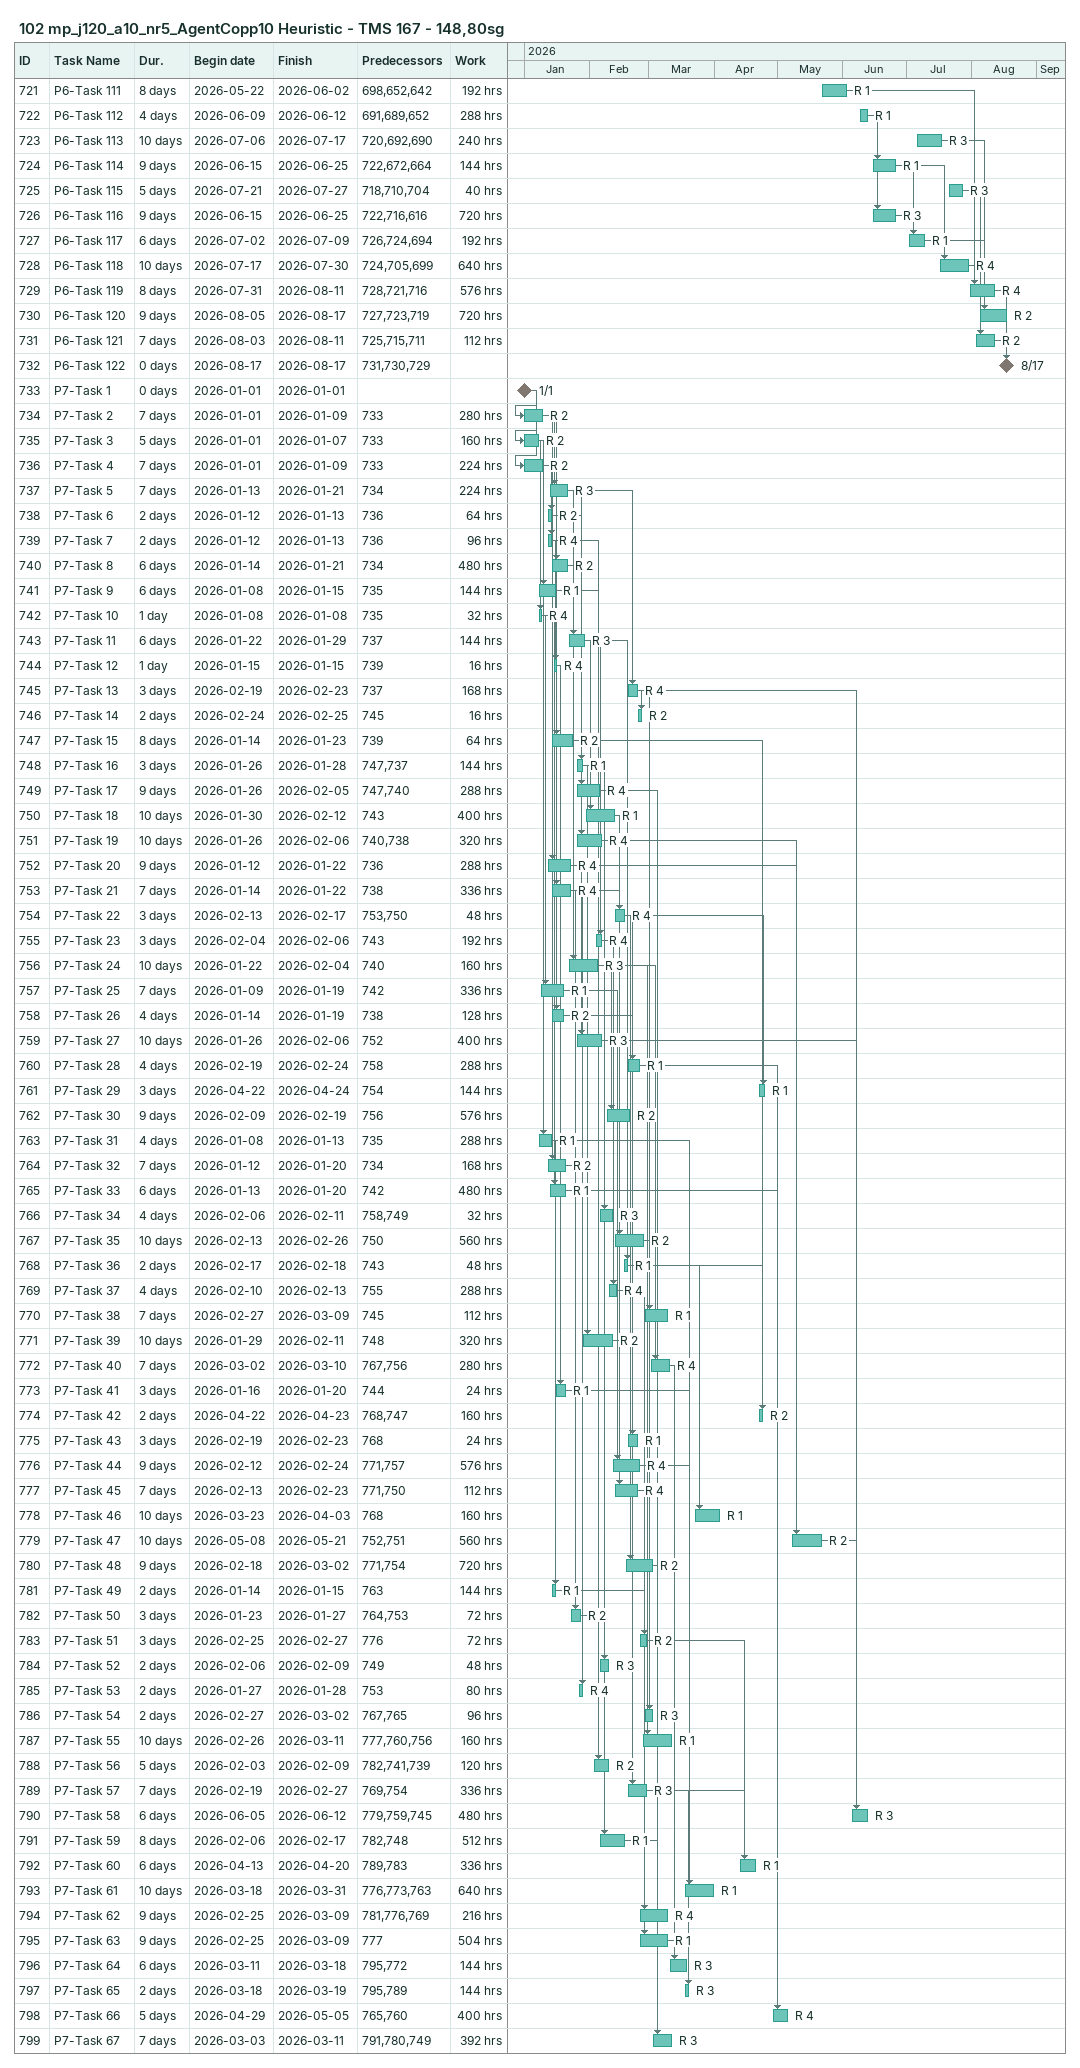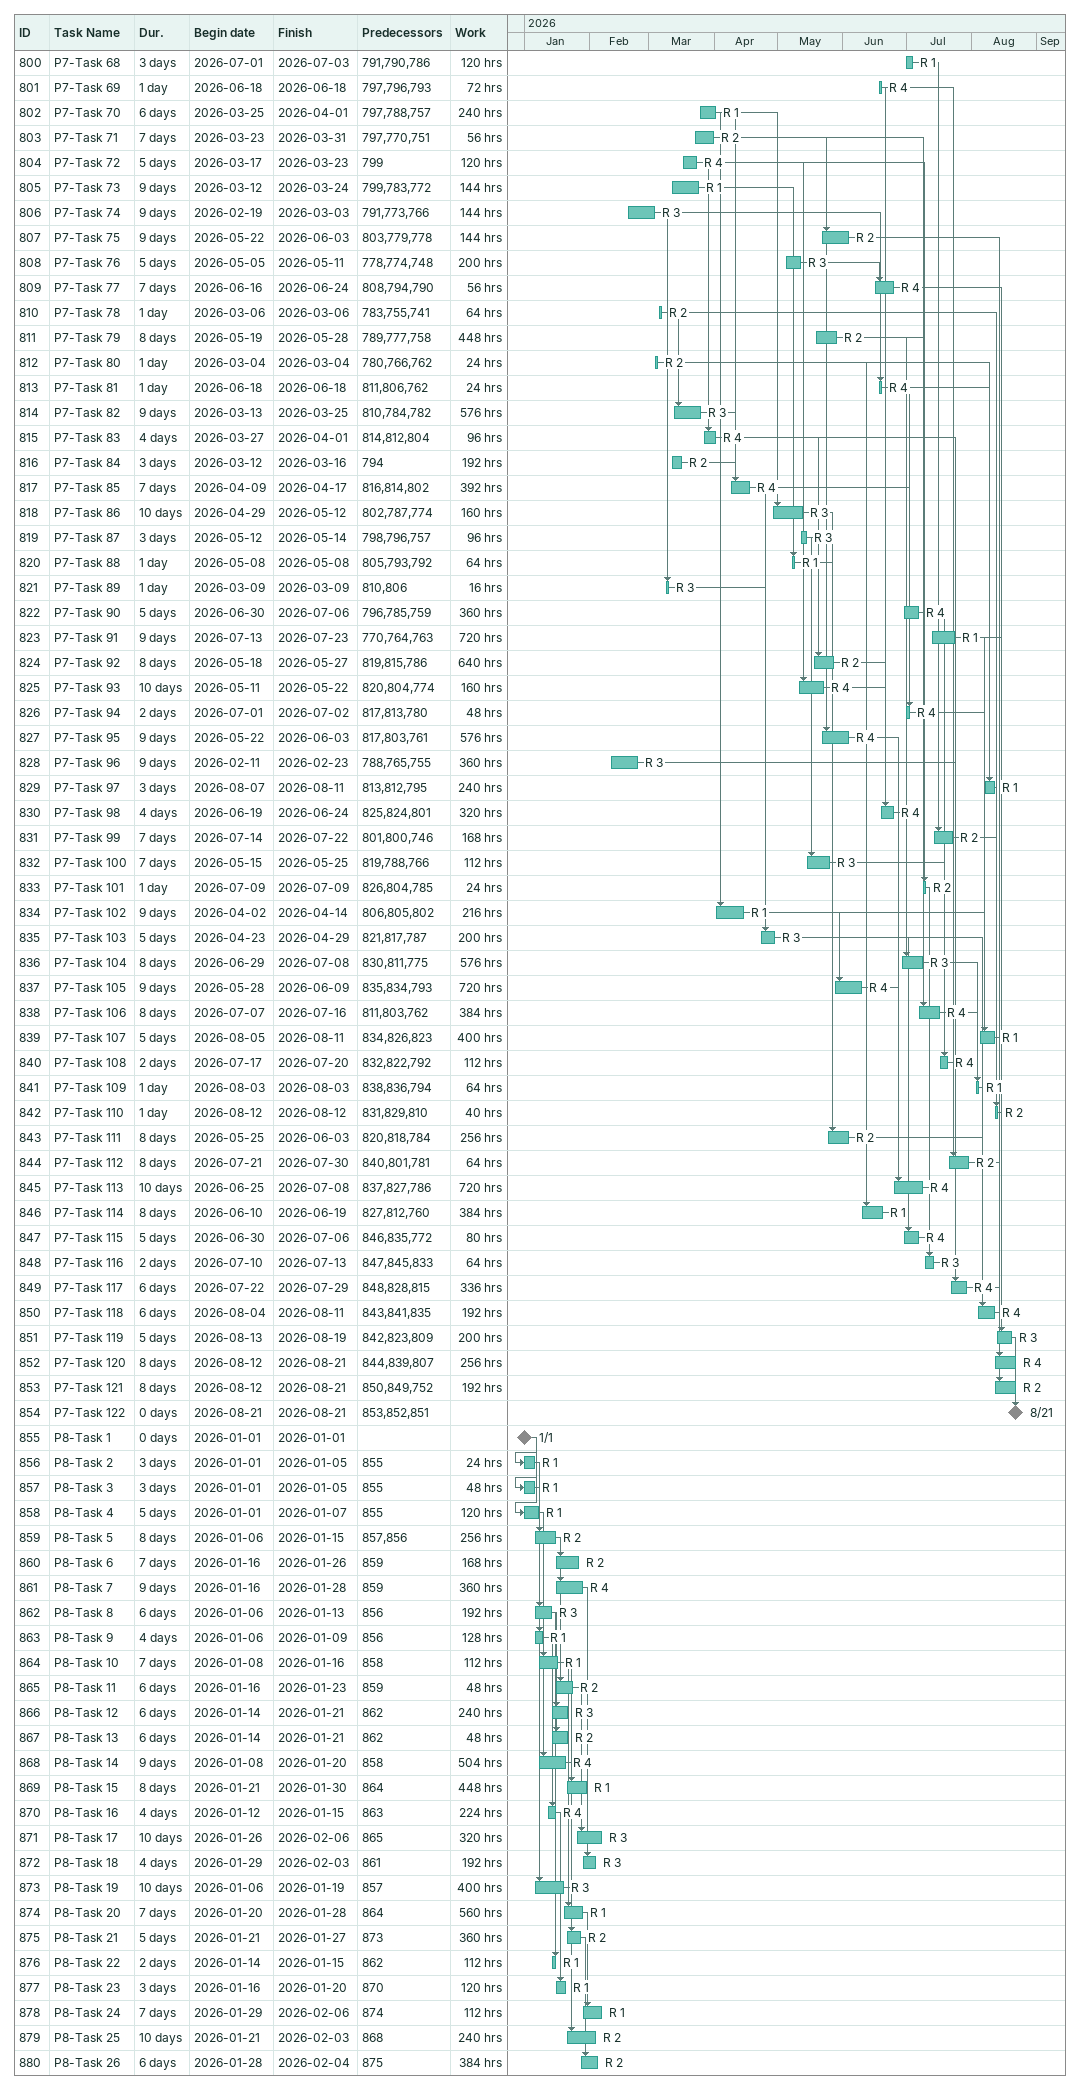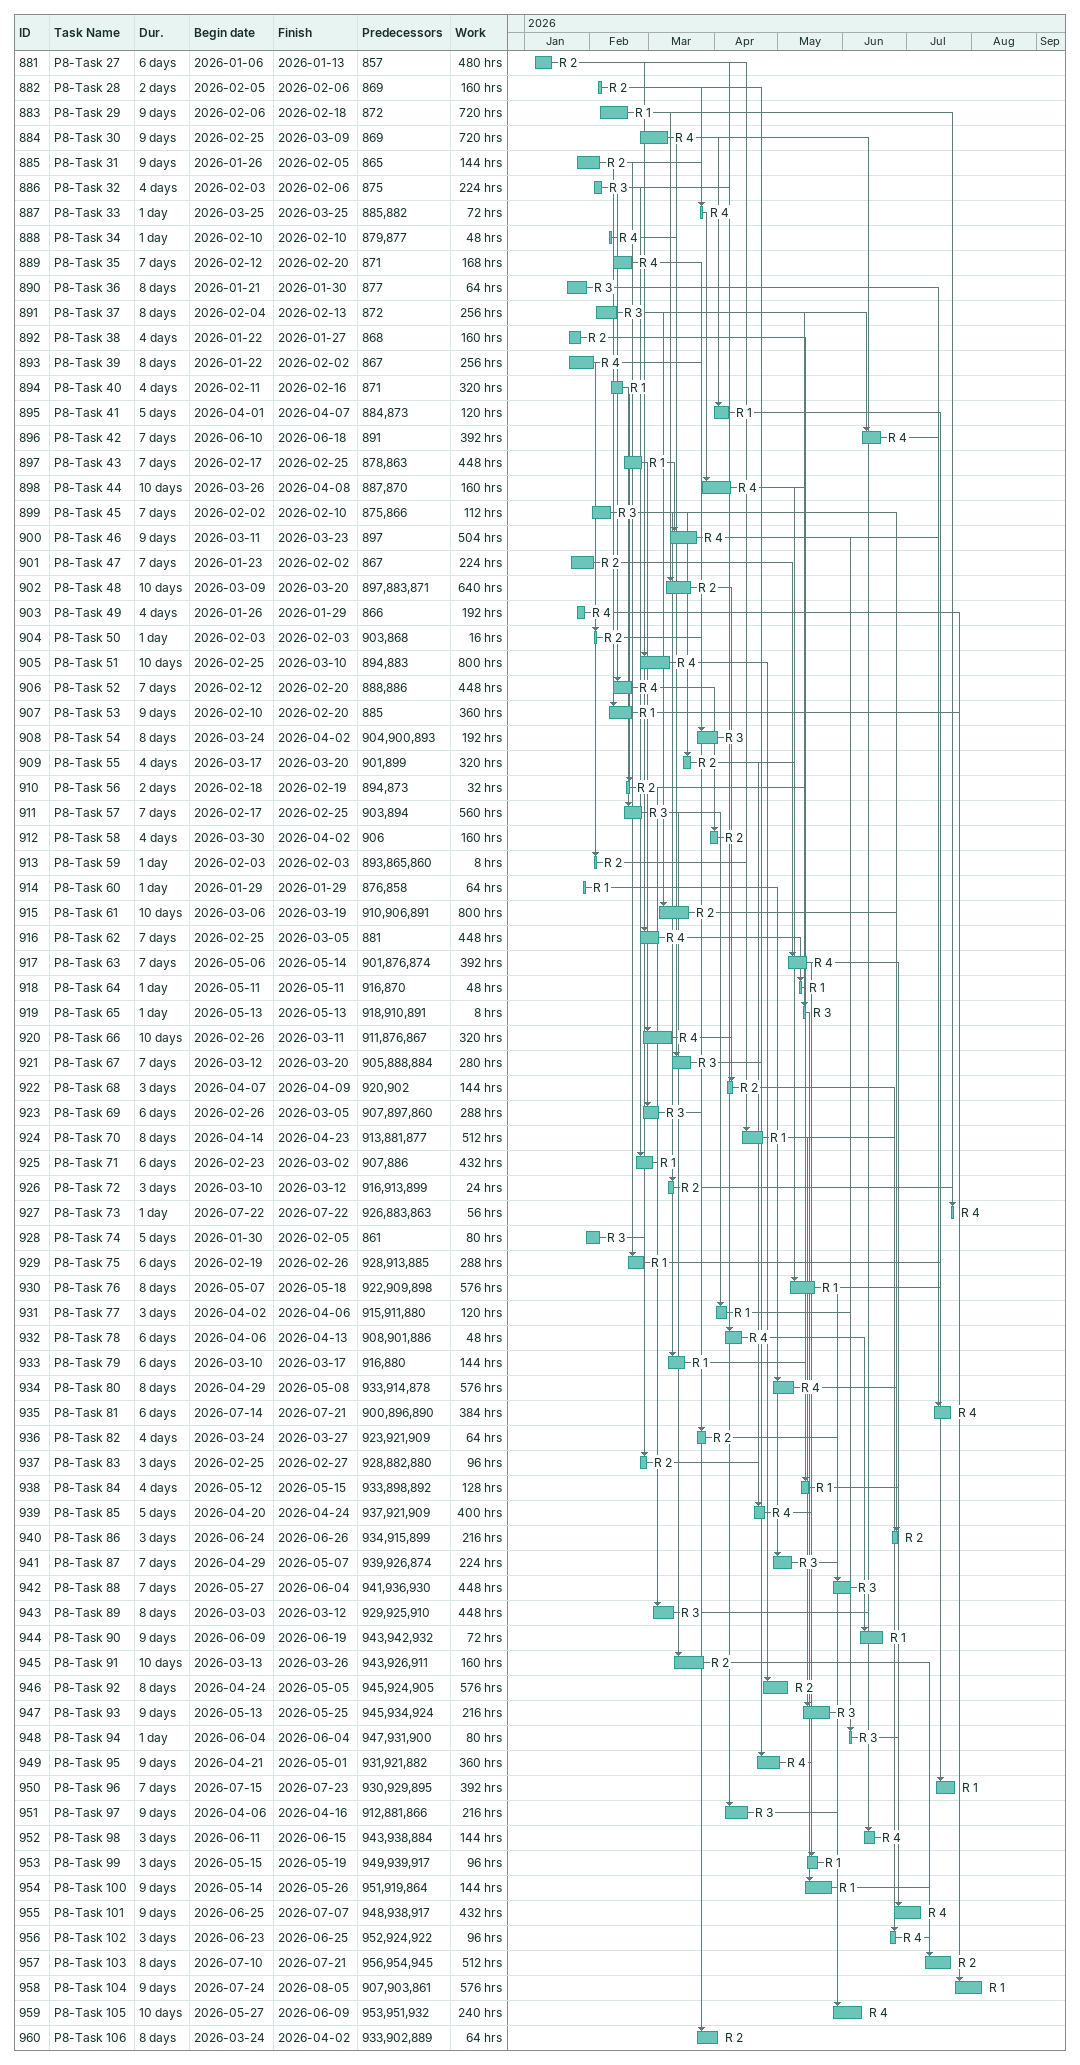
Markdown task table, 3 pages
102 mp_j120_a10_nr5_AgentCopp10 Heuristic - TMS 167 - 148,80sg

| ID | Task | Duration | Start | Finish | Predecessors | Resources | Work (h) |
|---|---|---|---|---|---|---|---|
| 721 | P6-Task 111 | 8d | 2026-05-22 | 2026-06-02 | 698, 652, 642 | R 1 | 192 |
| 722 | P6-Task 112 | 4d | 2026-06-09 | 2026-06-12 | 691, 689, 652 | R 1 | 288 |
| 723 | P6-Task 113 | 10d | 2026-07-06 | 2026-07-17 | 720, 692, 690 | R 3 | 240 |
| 724 | P6-Task 114 | 9d | 2026-06-15 | 2026-06-25 | 722, 672, 664 | R 1 | 144 |
| 725 | P6-Task 115 | 5d | 2026-07-21 | 2026-07-27 | 718, 710, 704 | R 3 | 40 |
| 726 | P6-Task 116 | 9d | 2026-06-15 | 2026-06-25 | 722, 716, 616 | R 3 | 720 |
| 727 | P6-Task 117 | 6d | 2026-07-02 | 2026-07-09 | 726, 724, 694 | R 1 | 192 |
| 728 | P6-Task 118 | 10d | 2026-07-17 | 2026-07-30 | 724, 705, 699 | R 4 | 640 |
| 729 | P6-Task 119 | 8d | 2026-07-31 | 2026-08-11 | 728, 721, 716 | R 4 | 576 |
| 730 | P6-Task 120 | 9d | 2026-08-05 | 2026-08-17 | 727, 723, 719 | R 2 | 720 |
| 731 | P6-Task 121 | 7d | 2026-08-03 | 2026-08-11 | 725, 715, 711 | R 2 | 112 |
| 732 | P6-Task 122 | 0d | 2026-08-17 | 2026-08-17 | 731, 730, 729 |  |  |
| 733 | P7-Task 1 | 0d | 2026-01-01 | 2026-01-01 |  |  |  |
| 734 | P7-Task 2 | 7d | 2026-01-01 | 2026-01-09 | 733 | R 2 | 280 |
| 735 | P7-Task 3 | 5d | 2026-01-01 | 2026-01-07 | 733 | R 2 | 160 |
| 736 | P7-Task 4 | 7d | 2026-01-01 | 2026-01-09 | 733 | R 2 | 224 |
| 737 | P7-Task 5 | 7d | 2026-01-13 | 2026-01-21 | 734 | R 3 | 224 |
| 738 | P7-Task 6 | 2d | 2026-01-12 | 2026-01-13 | 736 | R 2 | 64 |
| 739 | P7-Task 7 | 2d | 2026-01-12 | 2026-01-13 | 736 | R 4 | 96 |
| 740 | P7-Task 8 | 6d | 2026-01-14 | 2026-01-21 | 734 | R 2 | 480 |
| 741 | P7-Task 9 | 6d | 2026-01-08 | 2026-01-15 | 735 | R 1 | 144 |
| 742 | P7-Task 10 | 1d | 2026-01-08 | 2026-01-08 | 735 | R 4 | 32 |
| 743 | P7-Task 11 | 6d | 2026-01-22 | 2026-01-29 | 737 | R 3 | 144 |
| 744 | P7-Task 12 | 1d | 2026-01-15 | 2026-01-15 | 739 | R 4 | 16 |
| 745 | P7-Task 13 | 3d | 2026-02-19 | 2026-02-23 | 737 | R 4 | 168 |
| 746 | P7-Task 14 | 2d | 2026-02-24 | 2026-02-25 | 745 | R 2 | 16 |
| 747 | P7-Task 15 | 8d | 2026-01-14 | 2026-01-23 | 739 | R 2 | 64 |
| 748 | P7-Task 16 | 3d | 2026-01-26 | 2026-01-28 | 747, 737 | R 1 | 144 |
| 749 | P7-Task 17 | 9d | 2026-01-26 | 2026-02-05 | 747, 740 | R 4 | 288 |
| 750 | P7-Task 18 | 10d | 2026-01-30 | 2026-02-12 | 743 | R 1 | 400 |
| 751 | P7-Task 19 | 10d | 2026-01-26 | 2026-02-06 | 740, 738 | R 4 | 320 |
| 752 | P7-Task 20 | 9d | 2026-01-12 | 2026-01-22 | 736 | R 4 | 288 |
| 753 | P7-Task 21 | 7d | 2026-01-14 | 2026-01-22 | 738 | R 4 | 336 |
| 754 | P7-Task 22 | 3d | 2026-02-13 | 2026-02-17 | 753, 750 | R 4 | 48 |
| 755 | P7-Task 23 | 3d | 2026-02-04 | 2026-02-06 | 743 | R 4 | 192 |
| 756 | P7-Task 24 | 10d | 2026-01-22 | 2026-02-04 | 740 | R 3 | 160 |
| 757 | P7-Task 25 | 7d | 2026-01-09 | 2026-01-19 | 742 | R 1 | 336 |
| 758 | P7-Task 26 | 4d | 2026-01-14 | 2026-01-19 | 738 | R 2 | 128 |
| 759 | P7-Task 27 | 10d | 2026-01-26 | 2026-02-06 | 752 | R 3 | 400 |
| 760 | P7-Task 28 | 4d | 2026-02-19 | 2026-02-24 | 758 | R 1 | 288 |
| 761 | P7-Task 29 | 3d | 2026-04-22 | 2026-04-24 | 754 | R 1 | 144 |
| 762 | P7-Task 30 | 9d | 2026-02-09 | 2026-02-19 | 756 | R 2 | 576 |
| 763 | P7-Task 31 | 4d | 2026-01-08 | 2026-01-13 | 735 | R 1 | 288 |
| 764 | P7-Task 32 | 7d | 2026-01-12 | 2026-01-20 | 734 | R 2 | 168 |
| 765 | P7-Task 33 | 6d | 2026-01-13 | 2026-01-20 | 742 | R 1 | 480 |
| 766 | P7-Task 34 | 4d | 2026-02-06 | 2026-02-11 | 758, 749 | R 3 | 32 |
| 767 | P7-Task 35 | 10d | 2026-02-13 | 2026-02-26 | 750 | R 2 | 560 |
| 768 | P7-Task 36 | 2d | 2026-02-17 | 2026-02-18 | 743 | R 1 | 48 |
| 769 | P7-Task 37 | 4d | 2026-02-10 | 2026-02-13 | 755 | R 4 | 288 |
| 770 | P7-Task 38 | 7d | 2026-02-27 | 2026-03-09 | 745 | R 1 | 112 |
| 771 | P7-Task 39 | 10d | 2026-01-29 | 2026-02-11 | 748 | R 2 | 320 |
| 772 | P7-Task 40 | 7d | 2026-03-02 | 2026-03-10 | 767, 756 | R 4 | 280 |
| 773 | P7-Task 41 | 3d | 2026-01-16 | 2026-01-20 | 744 | R 1 | 24 |
| 774 | P7-Task 42 | 2d | 2026-04-22 | 2026-04-23 | 768, 747 | R 2 | 160 |
| 775 | P7-Task 43 | 3d | 2026-02-19 | 2026-02-23 | 768 | R 1 | 24 |
| 776 | P7-Task 44 | 9d | 2026-02-12 | 2026-02-24 | 771, 757 | R 4 | 576 |
| 777 | P7-Task 45 | 7d | 2026-02-13 | 2026-02-23 | 771, 750 | R 4 | 112 |
| 778 | P7-Task 46 | 10d | 2026-03-23 | 2026-04-03 | 768 | R 1 | 160 |
| 779 | P7-Task 47 | 10d | 2026-05-08 | 2026-05-21 | 752, 751 | R 2 | 560 |
| 780 | P7-Task 48 | 9d | 2026-02-18 | 2026-03-02 | 771, 754 | R 2 | 720 |
| 781 | P7-Task 49 | 2d | 2026-01-14 | 2026-01-15 | 763 | R 1 | 144 |
| 782 | P7-Task 50 | 3d | 2026-01-23 | 2026-01-27 | 764, 753 | R 2 | 72 |
| 783 | P7-Task 51 | 3d | 2026-02-25 | 2026-02-27 | 776 | R 2 | 72 |
| 784 | P7-Task 52 | 2d | 2026-02-06 | 2026-02-09 | 749 | R 3 | 48 |
| 785 | P7-Task 53 | 2d | 2026-01-27 | 2026-01-28 | 753 | R 4 | 80 |
| 786 | P7-Task 54 | 2d | 2026-02-27 | 2026-03-02 | 767, 765 | R 3 | 96 |
| 787 | P7-Task 55 | 10d | 2026-02-26 | 2026-03-11 | 777, 760, 756 | R 1 | 160 |
| 788 | P7-Task 56 | 5d | 2026-02-03 | 2026-02-09 | 782, 741, 739 | R 2 | 120 |
| 789 | P7-Task 57 | 7d | 2026-02-19 | 2026-02-27 | 769, 754 | R 3 | 336 |
| 790 | P7-Task 58 | 6d | 2026-06-05 | 2026-06-12 | 779, 759, 745 | R 3 | 480 |
| 791 | P7-Task 59 | 8d | 2026-02-06 | 2026-02-17 | 782, 748 | R 1 | 512 |
| 792 | P7-Task 60 | 6d | 2026-04-13 | 2026-04-20 | 789, 783 | R 1 | 336 |
| 793 | P7-Task 61 | 10d | 2026-03-18 | 2026-03-31 | 776, 773, 763 | R 1 | 640 |
| 794 | P7-Task 62 | 9d | 2026-02-25 | 2026-03-09 | 781, 776, 769 | R 4 | 216 |
| 795 | P7-Task 63 | 9d | 2026-02-25 | 2026-03-09 | 777 | R 1 | 504 |
| 796 | P7-Task 64 | 6d | 2026-03-11 | 2026-03-18 | 795, 772 | R 3 | 144 |
| 797 | P7-Task 65 | 2d | 2026-03-18 | 2026-03-19 | 795, 789 | R 3 | 144 |
| 798 | P7-Task 66 | 5d | 2026-04-29 | 2026-05-05 | 765, 760 | R 4 | 400 |
| 799 | P7-Task 67 | 7d | 2026-03-03 | 2026-03-11 | 791, 780, 749 | R 3 | 392 |
| 800 | P7-Task 68 | 3d | 2026-07-01 | 2026-07-03 | 791, 790, 786 | R 1 | 120 |
| 801 | P7-Task 69 | 1d | 2026-06-18 | 2026-06-18 | 797, 796, 793 | R 4 | 72 |
| 802 | P7-Task 70 | 6d | 2026-03-25 | 2026-04-01 | 797, 788, 757 | R 1 | 240 |
| 803 | P7-Task 71 | 7d | 2026-03-23 | 2026-03-31 | 797, 770, 751 | R 2 | 56 |
| 804 | P7-Task 72 | 5d | 2026-03-17 | 2026-03-23 | 799 | R 4 | 120 |
| 805 | P7-Task 73 | 9d | 2026-03-12 | 2026-03-24 | 799, 783, 772 | R 1 | 144 |
| 806 | P7-Task 74 | 9d | 2026-02-19 | 2026-03-03 | 791, 773, 766 | R 3 | 144 |
| 807 | P7-Task 75 | 9d | 2026-05-22 | 2026-06-03 | 803, 779, 778 | R 2 | 144 |
| 808 | P7-Task 76 | 5d | 2026-05-05 | 2026-05-11 | 778, 774, 748 | R 3 | 200 |
| 809 | P7-Task 77 | 7d | 2026-06-16 | 2026-06-24 | 808, 794, 790 | R 4 | 56 |
| 810 | P7-Task 78 | 1d | 2026-03-06 | 2026-03-06 | 783, 755, 741 | R 2 | 64 |
| 811 | P7-Task 79 | 8d | 2026-05-19 | 2026-05-28 | 789, 777, 758 | R 2 | 448 |
| 812 | P7-Task 80 | 1d | 2026-03-04 | 2026-03-04 | 780, 766, 762 | R 2 | 24 |
| 813 | P7-Task 81 | 1d | 2026-06-18 | 2026-06-18 | 811, 806, 762 | R 4 | 24 |
| 814 | P7-Task 82 | 9d | 2026-03-13 | 2026-03-25 | 810, 784, 782 | R 3 | 576 |
| 815 | P7-Task 83 | 4d | 2026-03-27 | 2026-04-01 | 814, 812, 804 | R 4 | 96 |
| 816 | P7-Task 84 | 3d | 2026-03-12 | 2026-03-16 | 794 | R 2 | 192 |
| 817 | P7-Task 85 | 7d | 2026-04-09 | 2026-04-17 | 816, 814, 802 | R 4 | 392 |
| 818 | P7-Task 86 | 10d | 2026-04-29 | 2026-05-12 | 802, 787, 774 | R 3 | 160 |
| 819 | P7-Task 87 | 3d | 2026-05-12 | 2026-05-14 | 798, 796, 757 | R 3 | 96 |
| 820 | P7-Task 88 | 1d | 2026-05-08 | 2026-05-08 | 805, 793, 792 | R 1 | 64 |
| 821 | P7-Task 89 | 1d | 2026-03-09 | 2026-03-09 | 810, 806 | R 3 | 16 |
| 822 | P7-Task 90 | 5d | 2026-06-30 | 2026-07-06 | 796, 785, 759 | R 4 | 360 |
| 823 | P7-Task 91 | 9d | 2026-07-13 | 2026-07-23 | 770, 764, 763 | R 1 | 720 |
| 824 | P7-Task 92 | 8d | 2026-05-18 | 2026-05-27 | 819, 815, 786 | R 2 | 640 |
| 825 | P7-Task 93 | 10d | 2026-05-11 | 2026-05-22 | 820, 804, 774 | R 4 | 160 |
| 826 | P7-Task 94 | 2d | 2026-07-01 | 2026-07-02 | 817, 813, 780 | R 4 | 48 |
| 827 | P7-Task 95 | 9d | 2026-05-22 | 2026-06-03 | 817, 803, 761 | R 4 | 576 |
| 828 | P7-Task 96 | 9d | 2026-02-11 | 2026-02-23 | 788, 765, 755 | R 3 | 360 |
| 829 | P7-Task 97 | 3d | 2026-08-07 | 2026-08-11 | 813, 812, 795 | R 1 | 240 |
| 830 | P7-Task 98 | 4d | 2026-06-19 | 2026-06-24 | 825, 824, 801 | R 4 | 320 |
| 831 | P7-Task 99 | 7d | 2026-07-14 | 2026-07-22 | 801, 800, 746 | R 2 | 168 |
| 832 | P7-Task 100 | 7d | 2026-05-15 | 2026-05-25 | 819, 788, 766 | R 3 | 112 |
| 833 | P7-Task 101 | 1d | 2026-07-09 | 2026-07-09 | 826, 804, 785 | R 2 | 24 |
| 834 | P7-Task 102 | 9d | 2026-04-02 | 2026-04-14 | 806, 805, 802 | R 1 | 216 |
| 835 | P7-Task 103 | 5d | 2026-04-23 | 2026-04-29 | 821, 817, 787 | R 3 | 200 |
| 836 | P7-Task 104 | 8d | 2026-06-29 | 2026-07-08 | 830, 811, 775 | R 3 | 576 |
| 837 | P7-Task 105 | 9d | 2026-05-28 | 2026-06-09 | 835, 834, 793 | R 4 | 720 |
| 838 | P7-Task 106 | 8d | 2026-07-07 | 2026-07-16 | 811, 803, 762 | R 4 | 384 |
| 839 | P7-Task 107 | 5d | 2026-08-05 | 2026-08-11 | 834, 826, 823 | R 1 | 400 |
| 840 | P7-Task 108 | 2d | 2026-07-17 | 2026-07-20 | 832, 822, 792 | R 4 | 112 |
| 841 | P7-Task 109 | 1d | 2026-08-03 | 2026-08-03 | 838, 836, 794 | R 1 | 64 |
| 842 | P7-Task 110 | 1d | 2026-08-12 | 2026-08-12 | 831, 829, 810 | R 2 | 40 |
| 843 | P7-Task 111 | 8d | 2026-05-25 | 2026-06-03 | 820, 818, 784 | R 2 | 256 |
| 844 | P7-Task 112 | 8d | 2026-07-21 | 2026-07-30 | 840, 801, 781 | R 2 | 64 |
| 845 | P7-Task 113 | 10d | 2026-06-25 | 2026-07-08 | 837, 827, 786 | R 4 | 720 |
| 846 | P7-Task 114 | 8d | 2026-06-10 | 2026-06-19 | 827, 812, 760 | R 1 | 384 |
| 847 | P7-Task 115 | 5d | 2026-06-30 | 2026-07-06 | 846, 835, 772 | R 4 | 80 |
| 848 | P7-Task 116 | 2d | 2026-07-10 | 2026-07-13 | 847, 845, 833 | R 3 | 64 |
| 849 | P7-Task 117 | 6d | 2026-07-22 | 2026-07-29 | 848, 828, 815 | R 4 | 336 |
| 850 | P7-Task 118 | 6d | 2026-08-04 | 2026-08-11 | 843, 841, 835 | R 4 | 192 |
| 851 | P7-Task 119 | 5d | 2026-08-13 | 2026-08-19 | 842, 823, 809 | R 3 | 200 |
| 852 | P7-Task 120 | 8d | 2026-08-12 | 2026-08-21 | 844, 839, 807 | R 4 | 256 |
| 853 | P7-Task 121 | 8d | 2026-08-12 | 2026-08-21 | 850, 849, 752 | R 2 | 192 |
| 854 | P7-Task 122 | 0d | 2026-08-21 | 2026-08-21 | 853, 852, 851 |  |  |
| 855 | P8-Task 1 | 0d | 2026-01-01 | 2026-01-01 |  |  |  |
| 856 | P8-Task 2 | 3d | 2026-01-01 | 2026-01-05 | 855 | R 1 | 24 |
| 857 | P8-Task 3 | 3d | 2026-01-01 | 2026-01-05 | 855 | R 1 | 48 |
| 858 | P8-Task 4 | 5d | 2026-01-01 | 2026-01-07 | 855 | R 1 | 120 |
| 859 | P8-Task 5 | 8d | 2026-01-06 | 2026-01-15 | 857, 856 | R 2 | 256 |
| 860 | P8-Task 6 | 7d | 2026-01-16 | 2026-01-26 | 859 | R 2 | 168 |
| 861 | P8-Task 7 | 9d | 2026-01-16 | 2026-01-28 | 859 | R 4 | 360 |
| 862 | P8-Task 8 | 6d | 2026-01-06 | 2026-01-13 | 856 | R 3 | 192 |
| 863 | P8-Task 9 | 4d | 2026-01-06 | 2026-01-09 | 856 | R 1 | 128 |
| 864 | P8-Task 10 | 7d | 2026-01-08 | 2026-01-16 | 858 | R 1 | 112 |
| 865 | P8-Task 11 | 6d | 2026-01-16 | 2026-01-23 | 859 | R 2 | 48 |
| 866 | P8-Task 12 | 6d | 2026-01-14 | 2026-01-21 | 862 | R 3 | 240 |
| 867 | P8-Task 13 | 6d | 2026-01-14 | 2026-01-21 | 862 | R 2 | 48 |
| 868 | P8-Task 14 | 9d | 2026-01-08 | 2026-01-20 | 858 | R 4 | 504 |
| 869 | P8-Task 15 | 8d | 2026-01-21 | 2026-01-30 | 864 | R 1 | 448 |
| 870 | P8-Task 16 | 4d | 2026-01-12 | 2026-01-15 | 863 | R 4 | 224 |
| 871 | P8-Task 17 | 10d | 2026-01-26 | 2026-02-06 | 865 | R 3 | 320 |
| 872 | P8-Task 18 | 4d | 2026-01-29 | 2026-02-03 | 861 | R 3 | 192 |
| 873 | P8-Task 19 | 10d | 2026-01-06 | 2026-01-19 | 857 | R 3 | 400 |
| 874 | P8-Task 20 | 7d | 2026-01-20 | 2026-01-28 | 864 | R 1 | 560 |
| 875 | P8-Task 21 | 5d | 2026-01-21 | 2026-01-27 | 873 | R 2 | 360 |
| 876 | P8-Task 22 | 2d | 2026-01-14 | 2026-01-15 | 862 | R 1 | 112 |
| 877 | P8-Task 23 | 3d | 2026-01-16 | 2026-01-20 | 870 | R 1 | 120 |
| 878 | P8-Task 24 | 7d | 2026-01-29 | 2026-02-06 | 874 | R 1 | 112 |
| 879 | P8-Task 25 | 10d | 2026-01-21 | 2026-02-03 | 868 | R 2 | 240 |
| 880 | P8-Task 26 | 6d | 2026-01-28 | 2026-02-04 | 875 | R 2 | 384 |
| 881 | P8-Task 27 | 6d | 2026-01-06 | 2026-01-13 | 857 | R 2 | 480 |
| 882 | P8-Task 28 | 2d | 2026-02-05 | 2026-02-06 | 869 | R 2 | 160 |
| 883 | P8-Task 29 | 9d | 2026-02-06 | 2026-02-18 | 872 | R 1 | 720 |
| 884 | P8-Task 30 | 9d | 2026-02-25 | 2026-03-09 | 869 | R 4 | 720 |
| 885 | P8-Task 31 | 9d | 2026-01-26 | 2026-02-05 | 865 | R 2 | 144 |
| 886 | P8-Task 32 | 4d | 2026-02-03 | 2026-02-06 | 875 | R 3 | 224 |
| 887 | P8-Task 33 | 1d | 2026-03-25 | 2026-03-25 | 885, 882 | R 4 | 72 |
| 888 | P8-Task 34 | 1d | 2026-02-10 | 2026-02-10 | 879, 877 | R 4 | 48 |
| 889 | P8-Task 35 | 7d | 2026-02-12 | 2026-02-20 | 871 | R 4 | 168 |
| 890 | P8-Task 36 | 8d | 2026-01-21 | 2026-01-30 | 877 | R 3 | 64 |
| 891 | P8-Task 37 | 8d | 2026-02-04 | 2026-02-13 | 872 | R 3 | 256 |
| 892 | P8-Task 38 | 4d | 2026-01-22 | 2026-01-27 | 868 | R 2 | 160 |
| 893 | P8-Task 39 | 8d | 2026-01-22 | 2026-02-02 | 867 | R 4 | 256 |
| 894 | P8-Task 40 | 4d | 2026-02-11 | 2026-02-16 | 871 | R 1 | 320 |
| 895 | P8-Task 41 | 5d | 2026-04-01 | 2026-04-07 | 884, 873 | R 1 | 120 |
| 896 | P8-Task 42 | 7d | 2026-06-10 | 2026-06-18 | 891 | R 4 | 392 |
| 897 | P8-Task 43 | 7d | 2026-02-17 | 2026-02-25 | 878, 863 | R 1 | 448 |
| 898 | P8-Task 44 | 10d | 2026-03-26 | 2026-04-08 | 887, 870 | R 4 | 160 |
| 899 | P8-Task 45 | 7d | 2026-02-02 | 2026-02-10 | 875, 866 | R 3 | 112 |
| 900 | P8-Task 46 | 9d | 2026-03-11 | 2026-03-23 | 897 | R 4 | 504 |
| 901 | P8-Task 47 | 7d | 2026-01-23 | 2026-02-02 | 867 | R 2 | 224 |
| 902 | P8-Task 48 | 10d | 2026-03-09 | 2026-03-20 | 897, 883, 871 | R 2 | 640 |
| 903 | P8-Task 49 | 4d | 2026-01-26 | 2026-01-29 | 866 | R 4 | 192 |
| 904 | P8-Task 50 | 1d | 2026-02-03 | 2026-02-03 | 903, 868 | R 2 | 16 |
| 905 | P8-Task 51 | 10d | 2026-02-25 | 2026-03-10 | 894, 883 | R 4 | 800 |
| 906 | P8-Task 52 | 7d | 2026-02-12 | 2026-02-20 | 888, 886 | R 4 | 448 |
| 907 | P8-Task 53 | 9d | 2026-02-10 | 2026-02-20 | 885 | R 1 | 360 |
| 908 | P8-Task 54 | 8d | 2026-03-24 | 2026-04-02 | 904, 900, 893 | R 3 | 192 |
| 909 | P8-Task 55 | 4d | 2026-03-17 | 2026-03-20 | 901, 899 | R 2 | 320 |
| 910 | P8-Task 56 | 2d | 2026-02-18 | 2026-02-19 | 894, 873 | R 2 | 32 |
| 911 | P8-Task 57 | 7d | 2026-02-17 | 2026-02-25 | 903, 894 | R 3 | 560 |
| 912 | P8-Task 58 | 4d | 2026-03-30 | 2026-04-02 | 906 | R 2 | 160 |
| 913 | P8-Task 59 | 1d | 2026-02-03 | 2026-02-03 | 893, 865, 860 | R 2 | 8 |
| 914 | P8-Task 60 | 1d | 2026-01-29 | 2026-01-29 | 876, 858 | R 1 | 64 |
| 915 | P8-Task 61 | 10d | 2026-03-06 | 2026-03-19 | 910, 906, 891 | R 2 | 800 |
| 916 | P8-Task 62 | 7d | 2026-02-25 | 2026-03-05 | 881 | R 4 | 448 |
| 917 | P8-Task 63 | 7d | 2026-05-06 | 2026-05-14 | 901, 876, 874 | R 4 | 392 |
| 918 | P8-Task 64 | 1d | 2026-05-11 | 2026-05-11 | 916, 870 | R 1 | 48 |
| 919 | P8-Task 65 | 1d | 2026-05-13 | 2026-05-13 | 918, 910, 891 | R 3 | 8 |
| 920 | P8-Task 66 | 10d | 2026-02-26 | 2026-03-11 | 911, 876, 867 | R 4 | 320 |
| 921 | P8-Task 67 | 7d | 2026-03-12 | 2026-03-20 | 905, 888, 884 | R 3 | 280 |
| 922 | P8-Task 68 | 3d | 2026-04-07 | 2026-04-09 | 920, 902 | R 2 | 144 |
| 923 | P8-Task 69 | 6d | 2026-02-26 | 2026-03-05 | 907, 897, 860 | R 3 | 288 |
| 924 | P8-Task 70 | 8d | 2026-04-14 | 2026-04-23 | 913, 881, 877 | R 1 | 512 |
| 925 | P8-Task 71 | 6d | 2026-02-23 | 2026-03-02 | 907, 886 | R 1 | 432 |
| 926 | P8-Task 72 | 3d | 2026-03-10 | 2026-03-12 | 916, 913, 899 | R 2 | 24 |
| 927 | P8-Task 73 | 1d | 2026-07-22 | 2026-07-22 | 926, 883, 863 | R 4 | 56 |
| 928 | P8-Task 74 | 5d | 2026-01-30 | 2026-02-05 | 861 | R 3 | 80 |
| 929 | P8-Task 75 | 6d | 2026-02-19 | 2026-02-26 | 928, 913, 885 | R 1 | 288 |
| 930 | P8-Task 76 | 8d | 2026-05-07 | 2026-05-18 | 922, 909, 898 | R 1 | 576 |
| 931 | P8-Task 77 | 3d | 2026-04-02 | 2026-04-06 | 915, 911, 880 | R 1 | 120 |
| 932 | P8-Task 78 | 6d | 2026-04-06 | 2026-04-13 | 908, 901, 886 | R 4 | 48 |
| 933 | P8-Task 79 | 6d | 2026-03-10 | 2026-03-17 | 916, 880 | R 1 | 144 |
| 934 | P8-Task 80 | 8d | 2026-04-29 | 2026-05-08 | 933, 914, 878 | R 4 | 576 |
| 935 | P8-Task 81 | 6d | 2026-07-14 | 2026-07-21 | 900, 896, 890 | R 4 | 384 |
| 936 | P8-Task 82 | 4d | 2026-03-24 | 2026-03-27 | 923, 921, 909 | R 2 | 64 |
| 937 | P8-Task 83 | 3d | 2026-02-25 | 2026-02-27 | 928, 882, 880 | R 2 | 96 |
| 938 | P8-Task 84 | 4d | 2026-05-12 | 2026-05-15 | 933, 898, 892 | R 1 | 128 |
| 939 | P8-Task 85 | 5d | 2026-04-20 | 2026-04-24 | 937, 921, 909 | R 4 | 400 |
| 940 | P8-Task 86 | 3d | 2026-06-24 | 2026-06-26 | 934, 915, 899 | R 2 | 216 |
| 941 | P8-Task 87 | 7d | 2026-04-29 | 2026-05-07 | 939, 926, 874 | R 3 | 224 |
| 942 | P8-Task 88 | 7d | 2026-05-27 | 2026-06-04 | 941, 936, 930 | R 3 | 448 |
| 943 | P8-Task 89 | 8d | 2026-03-03 | 2026-03-12 | 929, 925, 910 | R 3 | 448 |
| 944 | P8-Task 90 | 9d | 2026-06-09 | 2026-06-19 | 943, 942, 932 | R 1 | 72 |
| 945 | P8-Task 91 | 10d | 2026-03-13 | 2026-03-26 | 943, 926, 911 | R 2 | 160 |
| 946 | P8-Task 92 | 8d | 2026-04-24 | 2026-05-05 | 945, 924, 905 | R 2 | 576 |
| 947 | P8-Task 93 | 9d | 2026-05-13 | 2026-05-25 | 945, 934, 924 | R 3 | 216 |
| 948 | P8-Task 94 | 1d | 2026-06-04 | 2026-06-04 | 947, 931, 900 | R 3 | 80 |
| 949 | P8-Task 95 | 9d | 2026-04-21 | 2026-05-01 | 931, 921, 882 | R 4 | 360 |
| 950 | P8-Task 96 | 7d | 2026-07-15 | 2026-07-23 | 930, 929, 895 | R 1 | 392 |
| 951 | P8-Task 97 | 9d | 2026-04-06 | 2026-04-16 | 912, 881, 866 | R 3 | 216 |
| 952 | P8-Task 98 | 3d | 2026-06-11 | 2026-06-15 | 943, 938, 884 | R 4 | 144 |
| 953 | P8-Task 99 | 3d | 2026-05-15 | 2026-05-19 | 949, 939, 917 | R 1 | 96 |
| 954 | P8-Task 100 | 9d | 2026-05-14 | 2026-05-26 | 951, 919, 864 | R 1 | 144 |
| 955 | P8-Task 101 | 9d | 2026-06-25 | 2026-07-07 | 948, 938, 917 | R 4 | 432 |
| 956 | P8-Task 102 | 3d | 2026-06-23 | 2026-06-25 | 952, 924, 922 | R 4 | 96 |
| 957 | P8-Task 103 | 8d | 2026-07-10 | 2026-07-21 | 956, 954, 945 | R 2 | 512 |
| 958 | P8-Task 104 | 9d | 2026-07-24 | 2026-08-05 | 907, 903, 861 | R 1 | 576 |
| 959 | P8-Task 105 | 10d | 2026-05-27 | 2026-06-09 | 953, 951, 932 | R 4 | 240 |
| 960 | P8-Task 106 | 8d | 2026-03-24 | 2026-04-02 | 933, 902, 889 | R 2 | 64 |
